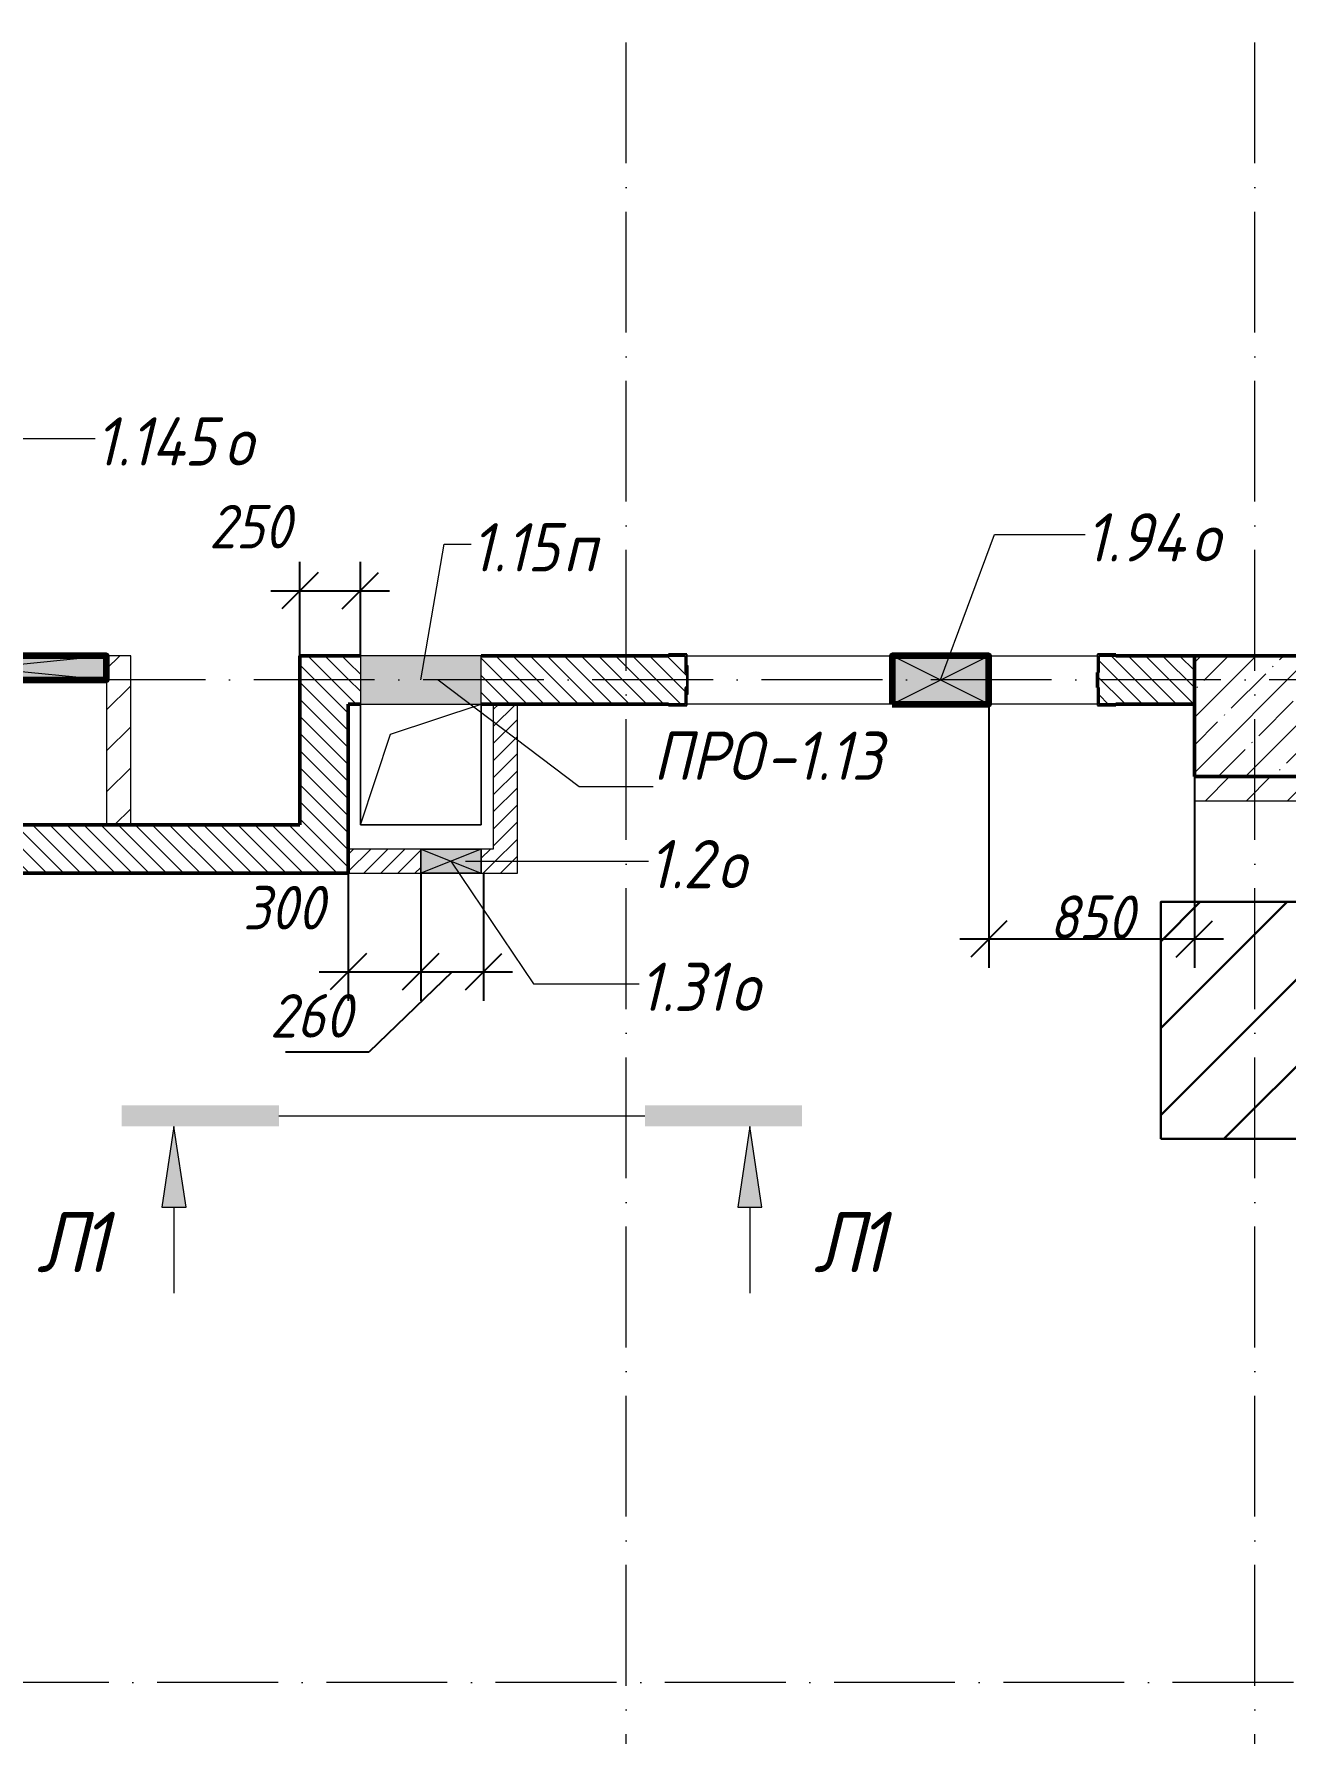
# Model space of a CAD drawing. Header units: millimetres. Extents: x -356862 to 418287, y 0 to 839748.
# Drawn here: x -155515 to -150340, y 460638 to 467671 of the extents above; entities that cross this region are included whole.
import ezdxf

# ---------------------------------------------------------------- set-up
doc = ezdxf.new("R2010")
doc.units = ezdxf.units.MM
doc.linetypes.add('200_ШТРИХ_ш1п0_6_', pattern=[160, 100, -60])
doc.linetypes.add('50_200_ШТРИХ_1Т_ш5_п1_п1_', pattern=[700, 500, -100, 0, -100])
for name, color, linetype, lineweight in [('0) строит. леса', 20, 'Continuous', 30), ('9.7) Заделка 956 шт', 6, 'Continuous', 158), ('A-____-____-DIMS', 7, 'Continuous', 9), ('A-____-NOTE-TEXT', 7, 'Continuous', 9), ('A-____-NOTE-TEXT-1', 7, 'Continuous', 5), ('A-DETL-GENF-OTLN', 7, 'Continuous', 9), ('A-FLOR-____-OTLN', 7, 'Continuous', 9), ('A-GENM-____-IDEN', 7, 'Continuous', 9), ('A-GENM-____-MCUT', 7, 'Continuous', 25), ('A-GENM-____-OTLN', 7, 'Continuous', 9), ('A-GENM-____-OTLN-1', 7, 'Continuous', 25), ('A-GLAZ-____-IDEN', 7, 'Continuous', 9), ('A-GLAZ-____-OTLN', 7, 'Continuous', 9), ('A-WALL-____-MCUT-2', 7, 'Continuous', 50), ('A-WALL-____-PATT-1', 7, 'Continuous', 9), ('A-WALL-FNSH-MCUT-1', 7, 'Continuous', 9), ('I-WALL-____-OTLN', 7, 'Continuous', 9), ('S-COLS-____-MCUT', 7, 'Continuous', 50), ('S-COLS-____-OTLN', 7, 'Continuous', 9), ('S-GRID-____-OTLN-1', 7, '50_200_ШТРИХ_1Т_ш5_п1_п1_', 9)]:
    doc.layers.add(name, color=color, linetype=linetype, lineweight=lineweight)
doc.layers.add('A-DETL-GENF-OTLN-4', color=9, linetype='200_ШТРИХ_ш1п0_6_', lineweight=9, true_color=0x808080)
doc.layers.add('A-DETL-GENF-OTLN-5', color=7, linetype='Continuous', lineweight=5, true_color=0xc0c0c0)
doc.styles.add('ISOCPEUR_I', font='isocpeui.ttf', dxfattribs={"width": 0.9, "height": 2.5})
doc.styles.add('ISOCPEUR_I_10', font='isocpeui.ttf', dxfattribs={"width": 0.9, "height": 180})
doc.styles.add('ISOCPEUR_I_9', font='isocpeui.ttf', dxfattribs={"width": 0.9, "height": 250})
doc.dimstyles.new('ISO-1_8_0_9К_СРЕДНИЙ_Кладочные_3', dxfattribs={"dimscale": 304.8, "dimtxt": 179.276612, "dimasz": 0.492126, "dimexe": 0.393701, "dimexo": 0, "dimgap": 0, "dimtad": 1, "dimdec": 3, "dimrnd": 0.001, "dimdsep": 46, "dimtxsty": 'ISOCPEUR_I_10', "dimblk1": 'OBLIQUE', "dimblk2": 'OBLIQUE', "dimsah": 1, "dimcen": 0.09, "dimdle": 0.393701, "dimazin": 0, "dimtfac": 1, "dimtdec": 4, "dimtix": 1, "dimtmove": 0, "dimatfit": 3, "dimfxl": 1, "dimtvp": 1, "dimtolj": 1, "dimtzin": 0, "dimarcsym": 2})
doc.dimstyles.new('ISO-1_8_0_9К_СРЕДНИЙ_Кладочные_4', dxfattribs={"dimscale": 304.8, "dimtxt": 179.276612, "dimasz": 0.492126, "dimexe": 0.393701, "dimexo": 0, "dimgap": 0, "dimtad": 1, "dimdec": 3, "dimrnd": 0.001, "dimdsep": 46, "dimtxsty": 'ISOCPEUR_I_10', "dimblk1": 'OBLIQUE', "dimblk2": 'OBLIQUE', "dimsah": 1, "dimcen": 0.09, "dimdle": 0.393701, "dimazin": 0, "dimtfac": 1, "dimtdec": 4, "dimtix": 1, "dimtmove": 1, "dimatfit": 3, "dimfxl": 1, "dimtvp": 1, "dimtolj": 1, "dimtzin": 0, "dimarcsym": 2})
pattern_1 = [(135, (-176515.067, 459015.94), (-35.35534, -35.35534), [])]
pattern_2 = [(45, (-176515.067, 459015.94), (-35.35534, 35.35534), [])]
pattern_3 = [(45, (-176515.07, 459015.94), (-84.8528, 84.8528), [])]

# ---------------------------------------------------------------- blocks, each defined once
blk = doc.blocks.new('BSC_Колонна _Прямоугольная - 500х500-V95-АР1_План отверстий 1 этажа в осях 1-64_А-ГГ')
at = {"layer": 'S-COLS-____-OTLN'}
h = blk.add_hatch(dxfattribs=at)
h.set_pattern_fill('FP_127', color=256, style=0, pattern_type=2)
h.set_pattern_definition([(45, (-26050, -5831.04), (-114.0493, 114.0493), []), (45, (-25935.95, -5831.04), (-114.0493, 114.0493), [201.613, -40.323, 3.353, -36.97])])
h.paths.add_polyline_path([(-250, -250), (250, -250), (250, 250), (-250, 250)], flags=0)
at = {"layer": 'S-COLS-____-MCUT'}
for p, q in [((250, 250), (-250, 250)), ((-250, 250), (-250, -250)), ((250, -250), (250, 250)), ((-250, -250), (250, -250))]:
    blk.add_line(p, q, dxfattribs=at)
blk = doc.blocks.new('Фахверк_СКБ_Уголок - 200_4010-27904266-АР1_План отверстий 1 этажа в осях 1-64_А-ГГ')
at = {"layer": 'A-GENM-____-MCUT'}
for p, q in [((125, 156), (50, 156)), ((50, 156), (50, 150)), ((50, 150), (119, 150)), ((119, 150), (119, 81)), ((125, 81), (125, 156)), ((119, 81), (125, 81)), ((125, 19), (119, 19)), ((119, 19), (119, -50)), ((125, -56), (125, 19)), ((119, -50), (50, -50)), ((50, -50), (50, -56)), ((50, -56), (125, -56))]:
    blk.add_line(p, q, dxfattribs=at)
blk = doc.blocks.new('154_Стойка_СКБ_Уголок - СМ-2530_200-28213945-АР1_План отверстий 1 этажа в осях 1-64_А-ГГ')
at = {"layer": 'A-GENM-____-MCUT'}
for p, q in [((125, 156), (125, 81)), ((200, 156), (125, 156)), ((131, 81), (131, 150)), ((131, 150), (200, 150)), ((200, 150), (200, 156)), ((125, 81), (131, 81)), ((131, 19), (125, 19)), ((125, 19), (125, -56)), ((131, -50), (131, 19)), ((125, -56), (200, -56)), ((200, -50), (131, -50)), ((200, -56), (200, -50))]:
    blk.add_line(p, q, dxfattribs=at)
blk = doc.blocks.new('Стойка_Влож_Полоса боковая - Полоса-28213942-АР1_План отверстий 1 этажа в осях 1-64_А-ГГ')
at = {"layer": 'A-GENM-____-OTLN'}
for p, q in [((-5, 60), (0, 60)), ((-5, -60), (-5, 60)), ((0, 31), (0, -31)), ((0, -60), (-5, -60))]:
    blk.add_line(p, q, dxfattribs=at)
blk = doc.blocks.new('AR_Отверстие Ниша - Лючок-32404542-АР1_План отверстий 1 этажа в осях 1-64_А-ГГ')
at = {"layer": 'A-GLAZ-____-OTLN'}
blk.add_hatch(color=256, dxfattribs=at).paths.add_polyline_path([(-250, 100), (-250, -100), (250, -100), (250, 100)], flags=0)
for p, q in [((250, 100), (-250, 100)), ((-250, 100), (-250, -100)), ((250, -100), (250, 100)), ((-250, -100), (250, -100))]:
    blk.add_line(p, q, dxfattribs=at)
blk = doc.blocks.new('AR_Отверстие прямоугольное _в плите_ - AR_Отверстие прямоугольное _в плите_-30459293-АР1_План отверстий 1 этажа в осях 1-64_А-ГГ')
at = {"layer": 'A-GENM-____-OTLN'}
for p, q in [((-250, 250), (-250, -250)), ((-125, 125), (250, 250)), ((250, -250), (250, 250)), ((-250, -250), (-125, 125)), ((-250, -250), (250, -250))]:
    blk.add_line(p, q, dxfattribs=at)
blk = doc.blocks.new('AR_Отверстие прямоугольное _в стене__БезПР - AR_Отверстие прямоугольное _в стене__БезПР-36428135-АР1_План отверстий 1 этажа в осях 1-64_А-ГГ')
at = {"layer": 'A-GLAZ-____-OTLN'}
blk.add_hatch(color=256, dxfattribs=at).paths.add_polyline_path([(125, -50), (125, 50), (-125, 50), (-125, -50)], flags=0)
at = {"layer": 'A-DETL-GENF-OTLN'}
for p, q in [((-125, -50), (-125, 50)), ((-125, 50), (125, 50)), ((125, 50), (-125, -50)), ((-125, 50), (125, -50)), ((125, 50), (-125, 50)), ((-125, 50), (-125, -50)), ((125, 50), (125, -50)), ((125, -50), (125, 50)), ((125, -50), (-125, -50)), ((-125, -50), (125, -50))]:
    blk.add_line(p, q, dxfattribs=at)
blk = doc.blocks.new('AR_Отверстие прямоугольное _в стене__БезПР - AR_Отверстие прямоугольное _в стене__БезПР-36428632-АР1_План отверстий 1 этажа в осях 1-64_А-ГГ')
at = {"layer": 'A-GLAZ-____-OTLN'}
blk.add_hatch(color=256, dxfattribs=at).paths.add_polyline_path([(-200, 100), (-200, -100), (200, -100), (200, 100)], flags=0)
at = {"layer": 'A-DETL-GENF-OTLN'}
for p, q in [((-200, -100), (-200, 100)), ((-200, 100), (200, 100)), ((200, 100), (-200, -100)), ((-200, 100), (200, -100)), ((200, 100), (-200, 100)), ((-200, 100), (-200, -100)), ((200, 100), (200, -100)), ((200, -100), (200, 100)), ((200, -100), (-200, -100)), ((-200, -100), (200, -100))]:
    blk.add_line(p, q, dxfattribs=at)
at = {"layer": 'A-GLAZ-____-OTLN'}
blk.add_line((200, 100), (-200, 100), dxfattribs=at)
blk = doc.blocks.new('AR_Отверстие прямоугольное _в стене__БезПР - AR_Отверстие прямоугольное _в стене__БезПР-36429236-АР1_План отверстий 1 этажа в осях 1-64_А-ГГ')
at = {"layer": 'A-GLAZ-____-OTLN'}
blk.add_hatch(color=256, dxfattribs=at).paths.add_polyline_path([(500, -50), (500, 50), (-500, 50), (-500, -50), (394.6, -50)], flags=0)
at = {"layer": 'A-DETL-GENF-OTLN'}
for p, q in [((-500, -50), (-500, 50)), ((-500, 50), (500, 50)), ((500, 50), (-500, -50)), ((-500, 50), (500, -50)), ((500, 50), (-500, 50)), ((-500, 50), (-500, -50)), ((500, 50), (500, -50)), ((500, -50), (500, 50)), ((500, -50), (-500, -50)), ((-500, -50), (500, -50))]:
    blk.add_line(p, q, dxfattribs=at)
at = {"layer": 'A-GLAZ-____-OTLN'}
blk.add_line((500, 50), (-500, 50), dxfattribs=at)
blk = doc.blocks.new('DET_L_Имитация разреза_ISO2-5 - Верх-36763467-АР1_План отверстий 1 этажа в осях 1-64_А-ГГ')
at = {"layer": 'A-DETL-GENF-OTLN-5'}
blk.add_line((143.1, 0), (1656.9, 0), dxfattribs=at)
blk = doc.blocks.new('_Oblique')
at = {"color": 0, "linetype": 'ByBlock', "lineweight": -2}
blk.add_line((-0.5, -0.5), (0.5, 0.5), dxfattribs=at)
blk = doc.blocks.new('*D13320')
at = {"layer": 'A-____-____-DIMS', "color": 0, "lineweight": -2, "transparency": 16777216}
for p, q in [((-154415.1, 465097), (-154415.1, 465486.4)), ((-154165.1, 465100), (-154165.1, 465486.4)), ((-154535.1, 465366.4), (-154045.1, 465366.4))]:
    blk.add_line(p, q, dxfattribs=at)
at = {"layer": 'Defpoints', "color": 0, "transparency": 16777216}
for p in [(-154165.1, 465366.4), (-154415.1, 465097), (-154165.1, 465100)]:
    blk.add_point(p, dxfattribs=at)
at = {"layer": 'A-____-____-DIMS', "color": 0, "lineweight": -2, "transparency": 16777216, "xscale": 150, "yscale": 150, "zscale": 150, "rotation": 180}
blk.add_blockref('_Oblique', (-154415.1, 465366.4), dxfattribs=at)
at = {"layer": 'A-____-____-DIMS', "color": 0, "lineweight": -2, "transparency": 16777216, "xscale": 150, "yscale": 150, "zscale": 150}
blk.add_blockref('_Oblique', (-154165.1, 465366.4), dxfattribs=at)
at = {"layer": 'A-____-____-DIMS', "color": 0, "transparency": 16777216, "insert": (-154791.1, 465721.6), "char_height": 180, "width": 409.578, "attachment_point": 1, "line_spacing_factor": 1.149209, "style": 'ISOCPEUR_I_10'}
blk.add_mtext('\\A1;250', dxfattribs=at)
blk = doc.blocks.new('*D13378')
at = {"layer": 'A-____-____-DIMS', "color": 0, "lineweight": -2, "transparency": 16777216}
for p, q in [((-151565.1, 464897), (-151565.1, 463804.8)), ((-150715.1, 464597), (-150715.1, 463804.8)), ((-151685.1, 463924.8), (-150595.1, 463924.8))]:
    blk.add_line(p, q, dxfattribs=at)
at = {"layer": 'Defpoints', "color": 0, "transparency": 16777216}
for p in [(-151565.1, 464897), (-150715.1, 464597), (-150715.1, 463924.8)]:
    blk.add_point(p, dxfattribs=at)
at = {"layer": 'A-____-____-DIMS', "color": 0, "lineweight": -2, "transparency": 16777216, "xscale": 150, "yscale": 150, "zscale": 150, "rotation": 180}
blk.add_blockref('_Oblique', (-151565.1, 463924.8), dxfattribs=at)
at = {"layer": 'A-____-____-DIMS', "color": 0, "lineweight": -2, "transparency": 16777216, "xscale": 150, "yscale": 150, "zscale": 150}
blk.add_blockref('_Oblique', (-150715.1, 463924.8), dxfattribs=at)
at = {"layer": 'A-____-____-DIMS', "color": 0, "transparency": 16777216, "insert": (-151140.1, 464014.8), "char_height": 180, "width": 409.578, "attachment_point": 5, "style": 'ISOCPEUR_I_10'}
blk.add_mtext('\\A1;850', dxfattribs=at)
blk = doc.blocks.new('*D13379')
at = {"layer": 'A-____-____-DIMS', "color": 0, "lineweight": -2, "transparency": 16777216}
for p, q in [((-154215.1, 464197), (-154215.1, 463669.1)), ((-153915.1, 464197), (-153915.1, 463669.1)), ((-154335.1, 463789.1), (-153795.1, 463789.1))]:
    blk.add_line(p, q, dxfattribs=at)
at = {"layer": 'Defpoints', "color": 0, "transparency": 16777216}
for p in [(-154215.1, 464197), (-153915.1, 464197), (-153915.1, 463789.1)]:
    blk.add_point(p, dxfattribs=at)
at = {"layer": 'A-____-____-DIMS', "color": 0, "lineweight": -2, "transparency": 16777216, "xscale": 150, "yscale": 150, "zscale": 150, "rotation": 180}
blk.add_blockref('_Oblique', (-154215.1, 463789.1), dxfattribs=at)
at = {"layer": 'A-____-____-DIMS', "color": 0, "lineweight": -2, "transparency": 16777216, "xscale": 150, "yscale": 150, "zscale": 150}
blk.add_blockref('_Oblique', (-153915.1, 463789.1), dxfattribs=at)
at = {"layer": 'A-____-____-DIMS', "color": 0, "transparency": 16777216, "insert": (-154650.5, 464144.3), "char_height": 180, "width": 409.578, "attachment_point": 1, "line_spacing_factor": 1.149209, "style": 'ISOCPEUR_I_10'}
blk.add_mtext('\\A1;300', dxfattribs=at)
blk = doc.blocks.new('*D13380')
at = {"layer": 'A-____-____-DIMS', "color": 0, "lineweight": -2, "transparency": 16777216}
for p, q in [((-153915.1, 464197), (-153915.1, 463669.1)), ((-153655.1, 464197), (-153655.1, 463669.1)), ((-153785.1, 463789.1), (-154129.9, 463456.8)), ((-154035.1, 463789.1), (-153535.1, 463789.1)), ((-154129.9, 463456.8), (-154474.1, 463456.8))]:
    blk.add_line(p, q, dxfattribs=at)
at = {"layer": 'Defpoints', "color": 0, "transparency": 16777216}
for p in [(-153915.1, 464197), (-153655.1, 464197), (-153655.1, 463789.1)]:
    blk.add_point(p, dxfattribs=at)
at = {"layer": 'A-____-____-DIMS', "color": 0, "lineweight": -2, "transparency": 16777216, "xscale": 150, "yscale": 150, "zscale": 150, "rotation": 180}
blk.add_blockref('_Oblique', (-153915.1, 463789.1), dxfattribs=at)
at = {"layer": 'A-____-____-DIMS', "color": 0, "lineweight": -2, "transparency": 16777216, "xscale": 150, "yscale": 150, "zscale": 150}
blk.add_blockref('_Oblique', (-153655.1, 463789.1), dxfattribs=at)
at = {"layer": 'A-____-____-DIMS', "color": 0, "transparency": 16777216, "insert": (-154539.5, 463696.8), "char_height": 180, "width": 409.578, "attachment_point": 1, "line_spacing_factor": 1.149209, "style": 'ISOCPEUR_I_10'}
blk.add_mtext('\\A1;260', dxfattribs=at)

msp = doc.modelspace()

# ---------------------------------------------------------------- hatches: boundary and pattern name
at = {"layer": '0) строит. леса'}
h = msp.add_hatch(dxfattribs=at)
h.set_pattern_fill('ANSI31', color=256, scale=80)
h.set_pattern_definition([(45, (-150413.76, 609116.42), (-179.60512, 179.60512), [])])
h.paths.add_polyline_path([(-150853.9889, 463097.9169), (-148853.9889, 463097.9169), (-148853.9889, 464077.9169), (-150853.9889, 464077.9169)])
at = {"layer": 'A-____-NOTE-TEXT-1'}
for points in [[(-155151.9738, 463148.9053), (-154501.9738, 463148.9053), (-154501.9738, 463235.6419), (-155151.9738, 463235.6419), (-155151.9738, 463190.4029)], [(-152988.1611, 463148.9053), (-152338.1611, 463148.9053), (-152338.1611, 463235.6419), (-152988.1611, 463235.6419), (-152988.1611, 463190.4029)], [(-154986.1257, 462815.2639), (-154886.1257, 462815.2639), (-154936.1257, 463148.9053)], [(-152604.0092, 462815.2639), (-152504.0092, 462815.2639), (-152554.0092, 463148.9053)]]:
    msp.add_hatch(color=256, dxfattribs=at).paths.add_polyline_path(points, flags=0)
at = {"layer": 'A-WALL-____-PATT-1'}
h = msp.add_hatch(dxfattribs=at)
h.set_pattern_fill('FP_4', color=256, style=0, pattern_type=2)
h.set_pattern_definition(pattern_3)
h.paths.add_polyline_path([(-155215.0675, 464996.983), (-155115.0675, 464996.983), (-155115.0675, 465096.983), (-155215.0675, 465096.983)], flags=0)
h = msp.add_hatch(dxfattribs=at)
h.set_pattern_fill('FP_6', color=256, style=0, pattern_type=2)
h.set_pattern_definition(pattern_1)
h.paths.add_polyline_path([(-154215.0675, 464196.983), (-154215.0675, 465096.983), (-154415.0675, 465096.983), (-154415.0675, 464196.983)], flags=0)
h = msp.add_hatch(dxfattribs=at)
h.set_pattern_fill('FP_6', color=256, style=0, pattern_type=2)
h.set_pattern_definition(pattern_1)
h.paths.add_polyline_path([(-151109.0675, 464896.983), (-150715.0675, 464896.983), (-150715.0675, 465096.983), (-151109.0675, 465096.983), (-151109.0675, 465027.983), (-151115.0675, 465027.983), (-151115.0675, 464965.983), (-151109.0675, 464965.983), (-151109.0675, 464899.983)], flags=0)
h.paths.add_polyline_path([(-152890.0675, 464896.983), (-152821.0675, 464896.983), (-152821.0675, 464965.983), (-152815.0675, 464965.983), (-152815.0675, 465027.983), (-152821.0675, 465027.983), (-152821.0675, 465096.983), (-153665.0675, 465096.983), (-153665.0675, 464896.983)], flags=0)
h.paths.add_polyline_path([(-154215.0675, 464896.983), (-154165.0675, 464896.983), (-154165.0675, 465096.983), (-154215.0675, 465096.983)], flags=0)
h = msp.add_hatch(dxfattribs=at)
h.set_pattern_fill('FP_4', color=256, style=0, pattern_type=2)
h.set_pattern_definition(pattern_3)
h.paths.add_polyline_path([(-155115.0675, 464396.983), (-155115.0675, 464996.983), (-155215.0675, 464996.983), (-155215.0675, 464396.983)], flags=0)
h = msp.add_hatch(dxfattribs=at)
h.set_pattern_fill('FP_5', color=256, style=0, pattern_type=2)
h.set_pattern_definition(pattern_2)
h.paths.add_polyline_path([(-153515.0675, 464196.983), (-153515.0675, 464896.983), (-153615.0675, 464896.983), (-153615.0675, 464196.983)], flags=0)
h = msp.add_hatch(dxfattribs=at)
h.set_pattern_fill('FP_4', color=256, style=0, pattern_type=2)
h.set_pattern_definition(pattern_3)
h.paths.add_polyline_path([(-150715.0675, 464496.983), (-148715.0675, 464496.983), (-148715.0675, 464596.983), (-150715.0675, 464596.983)], flags=0)
h.paths.add_polyline_path([(-148115.0675, 464496.983), (-147865.0675, 464496.983), (-147865.0675, 464596.983), (-148115.0675, 464596.983)], flags=0)
h = msp.add_hatch(dxfattribs=at)
h.set_pattern_fill('FP_6', color=256, style=0, pattern_type=2)
h.set_pattern_definition(pattern_1)
h.paths.add_polyline_path([(-154415.0675, 464196.983), (-154415.0675, 464396.983), (-156215.0675, 464396.983), (-156215.0675, 464196.983), (-155320.4461, 464196.983)], flags=0)
h = msp.add_hatch(dxfattribs=at)
h.set_pattern_fill('FP_5', color=256, style=0, pattern_type=2)
h.set_pattern_definition(pattern_2)
h.paths.add_polyline_path([(-154215.0675, 464196.983), (-153915.0675, 464196.983), (-153915.0675, 464296.983), (-154215.0675, 464296.983)], flags=0)
h.paths.add_polyline_path([(-153615.0675, 464196.983), (-153615.0675, 464296.983), (-153665.0675, 464296.983), (-153665.0675, 464196.983)], flags=0)

# ---------------------------------------------------------------- linework, layer by layer
at = {"layer": '0) строит. леса'}
msp.add_lwpolyline([(-150853.9889, 463097.9169), (-148853.9889, 463097.9169), (-148853.9889, 464077.9169), (-150853.9889, 464077.9169)], close=True, dxfattribs=at)
at = {"layer": '9.7) Заделка 956 шт'}
for points in [[(-156215.0675, 464996.983), (-155215.0675, 464996.983), (-155215.0675, 465096.983), (-156215.0675, 465096.983)], [(-151965.0675, 464896.983), (-151565.0675, 464896.983), (-151565.0675, 465096.983), (-151965.0675, 465096.983)]]:
    msp.add_lwpolyline(points, close=True, dxfattribs=at)
at = {"layer": 'A-____-NOTE-TEXT'}
for p, q in [((-154936.1257, 463148.9053), (-154986.1257, 462815.2639)), ((-154886.1257, 462815.2639), (-154936.1257, 463148.9053)), ((-152554.0092, 463148.9053), (-152604.0092, 462815.2639)), ((-152504.0092, 462815.2639), (-152554.0092, 463148.9053)), ((-154986.1257, 462815.2639), (-154886.1257, 462815.2639)), ((-154936.1257, 462815.2639), (-154936.1257, 462459.0139)), ((-152604.0092, 462815.2639), (-152504.0092, 462815.2639)), ((-152554.0092, 462815.2639), (-152554.0092, 462459.0139))]:
    msp.add_line(p, q, dxfattribs=at)
at = {"layer": 'A-FLOR-____-OTLN'}
for p, q in [((-154165.0675, 464396.983), (-154165.0675, 464896.983)), ((-153665.0675, 464896.983), (-153665.0675, 464396.983)), ((-153665.0675, 464396.983), (-154165.0675, 464396.983))]:
    msp.add_line(p, q, dxfattribs=at)
at = {"layer": 'A-GENM-____-IDEN'}
for p, q in [((-153842.8521, 464996.983), (-153259.4359, 464555.8036)), ((-153259.4359, 464555.8036), (-152953.6602, 464555.8036))]:
    msp.add_line(p, q, dxfattribs=at)
at = {"layer": 'A-GLAZ-____-IDEN'}
for p, q in [((-155579.2237, 465996.5083), (-155262.2715, 465996.5083)), ((-153915.0675, 464996.983), (-153818.6533, 465558.408)), ((-153818.6533, 465558.408), (-153707.3323, 465558.408)), ((-151765.0675, 464996.983), (-151542.2549, 465599.5083)), ((-151542.2549, 465599.5083), (-151166.2505, 465599.5083)), ((-153790.0675, 464246.983), (-153448.6267, 463739.0839)), ((-153730.0675, 464246.983), (-152973.2691, 464246.983)), ((-153448.6267, 463739.0839), (-153012.0501, 463739.0839))]:
    msp.add_line(p, q, dxfattribs=at)
at = {"layer": 'A-WALL-____-MCUT-2'}
for p, q in [((-154165.0675, 465096.983), (-154415.0675, 465096.983)), ((-154415.0675, 465096.983), (-154415.0675, 464396.983)), ((-152890.0675, 465096.983), (-153665.0675, 465096.983)), ((-150715.0675, 465096.983), (-151040.0675, 465096.983)), ((-151115.0675, 465027.983), (-151115.0675, 464965.983)), ((-154215.0675, 464196.983), (-154215.0675, 464896.983)), ((-154215.0675, 464896.983), (-154165.0675, 464896.983)), ((-153665.0675, 464896.983), (-152890.0675, 464896.983)), ((-151040.0675, 464896.983), (-150715.0675, 464896.983)), ((-154415.0675, 464396.983), (-156215.0675, 464396.983)), ((-156215.0675, 464196.983), (-154215.0675, 464196.983))]:
    msp.add_line(p, q, dxfattribs=at)
at = {"layer": 'A-WALL-FNSH-MCUT-1'}
for p, q in [((-155115.0675, 465096.983), (-155215.0675, 465096.983)), ((-155115.0675, 464396.983), (-155115.0675, 465096.983)), ((-155215.0675, 464996.983), (-155215.0675, 464396.983)), ((-153615.0675, 464896.983), (-153615.0675, 464296.983)), ((-153515.0675, 464196.983), (-153515.0675, 464896.983)), ((-150715.0675, 464596.983), (-150715.0675, 464496.983)), ((-150715.0675, 464496.983), (-148715.0675, 464496.983)), ((-153915.0675, 464296.983), (-154215.0675, 464296.983)), ((-153615.0675, 464296.983), (-153665.0675, 464296.983)), ((-154215.0675, 464196.983), (-153915.0675, 464196.983)), ((-153665.0675, 464196.983), (-153515.0675, 464196.983))]:
    msp.add_line(p, q, dxfattribs=at)
at = {"layer": 'I-WALL-____-OTLN'}
for p, q in [((-152815.0675, 465096.983), (-151965.0675, 465096.983)), ((-151565.0675, 465096.983), (-151115.0675, 465096.983)), ((-151965.0675, 464896.983), (-152815.0675, 464896.983)), ((-151115.0675, 464896.983), (-151565.0675, 464896.983))]:
    msp.add_line(p, q, dxfattribs=at)
at = {"layer": 'S-GRID-____-OTLN-1'}
for p, q in [((-153065.0675, 454533.3346), (-153065.0675, 508896.9006)), ((-150465.0675, 454533.3346), (-150465.0675, 469166.4803)), ((-86196.2802, 464996.983), (-181183.8377, 464996.983)), ((-72594.0078, 460846.983), (-181183.8377, 460846.983))]:
    msp.add_line(p, q, dxfattribs=at)

# ---------------------------------------------------------------- block references
at = {"layer": 'A-DETL-GENF-OTLN-4'}
msp.add_blockref('DET_L_Имитация разреза_ISO2-5 - Верх-36763467-АР1_План отверстий 1 этажа в осях 1-64_А-ГГ', (-154645.0675, 463192.2736), dxfattribs=at)
at = {"layer": 'A-GENM-____-OTLN', "rotation": 180}
msp.add_blockref('Стойка_Влож_Полоса боковая - Полоса-28213942-АР1_План отверстий 1 этажа в осях 1-64_А-ГГ', (-152815.0675, 464996.983), dxfattribs=at)
at = {"layer": 'A-GENM-____-OTLN'}
msp.add_blockref('AR_Отверстие прямоугольное _в плите_ - AR_Отверстие прямоугольное _в плите_-30459293-АР1_План отверстий 1 этажа в осях 1-64_А-ГГ', (-153915.0675, 464646.983), dxfattribs=at)
at = {"layer": 'A-GENM-____-OTLN-1', "rotation": 180}
for name, p in [('154_Стойка_СКБ_Уголок - СМ-2530_200-28213945-АР1_План отверстий 1 этажа в осях 1-64_А-ГГ', (-152690.0675, 465046.983)), ('Фахверк_СКБ_Уголок - 200_4010-27904266-АР1_План отверстий 1 этажа в осях 1-64_А-ГГ', (-150990.0675, 465046.983))]:
    msp.add_blockref(name, p, dxfattribs=at)
at = {"layer": 'A-GLAZ-____-OTLN'}
for name, p in [('AR_Отверстие прямоугольное _в стене__БезПР - AR_Отверстие прямоугольное _в стене__БезПР-36429236-АР1_План отверстий 1 этажа в осях 1-64_А-ГГ', (-155715.0675, 465046.983)), ('AR_Отверстие прямоугольное _в стене__БезПР - AR_Отверстие прямоугольное _в стене__БезПР-36428135-АР1_План отверстий 1 этажа в осях 1-64_А-ГГ', (-153790.0675, 464246.983))]:
    msp.add_blockref(name, p, dxfattribs=at)
at = {"layer": 'A-GLAZ-____-OTLN', "rotation": 180}
for name, p in [('AR_Отверстие Ниша - Лючок-32404542-АР1_План отверстий 1 этажа в осях 1-64_А-ГГ', (-153915.0675, 464996.983)), ('AR_Отверстие прямоугольное _в стене__БезПР - AR_Отверстие прямоугольное _в стене__БезПР-36428632-АР1_План отверстий 1 этажа в осях 1-64_А-ГГ', (-151765.0675, 464996.983))]:
    msp.add_blockref(name, p, dxfattribs=at)
at = {"layer": 'S-COLS-____-OTLN'}
msp.add_blockref('BSC_Колонна _Прямоугольная - 500х500-V95-АР1_План отверстий 1 этажа в осях 1-64_А-ГГ', (-150465.0675, 464846.983), dxfattribs=at)

# ---------------------------------------------------------------- texts
at = {"layer": 'A-____-NOTE-TEXT', "char_height": 250, "attachment_point": 1, "style": 'ISOCPEUR_I'}
for s, insert, width in [('\\fISOCPEUR|b0|i1|c204|p34|;\\W.9;Л', (-155503.942, 462795.7369), 223.670813), ('\\fISOCPEUR|b0|i1|c204|p34|;\\W.9;1', (-155319.3952, 462795.7369), 144.30375), ('\\fISOCPEUR|b0|i1|c204|p34|;\\W.9;Л', (-152289.4929, 462795.7369), 223.670813), ('\\fISOCPEUR|b0|i1|c204|p34|;\\W.9;1', (-152104.946, 462795.7369), 144.30375)]:
    msp.add_mtext(s, dxfattribs=dict(at, insert=insert, width=width))
at = {"layer": 'A-GENM-____-IDEN', "char_height": 200, "attachment_point": 1, "style": 'ISOCPEUR_I_9'}
for s, insert, width in [('ПРО', (-152953.6602, 464782.9198), 562.784625), ('-1.13', (-152489.3165, 464782.9198), 620.506125)]:
    msp.add_mtext(s, dxfattribs=dict(at, insert=insert, width=width))
at = {"layer": 'A-GLAZ-____-IDEN', "char_height": 200, "attachment_point": 1, "style": 'ISOCPEUR_I_9'}
for s, insert, width in [('1.145', (-155262.2715, 466084.1229), 649.366875), ('\\fISOCPEUR|b0|i1|c204|p34|;\\W.9;о', (-154726.4903, 466084.1229), 158.734125), ('1.94', (-151166.2505, 465687.1229), 533.923875), ('1.15', (-153707.3323, 465646.0226), 461.772), ('\\fISOCPEUR|b0|i1|c204|p34|;\\W.9;о', (-150725.7193, 465687.1229), 158.734125), ('\\fISOCPEUR|b0|i1|c204|p34|;\\W.9;п', (-153326.3323, 465646.0226), 158.734125), ('1.2', (-152973.2691, 464334.5975), 346.329), ('\\fISOCPEUR|b0|i1|c204|p34|;\\W.9;о', (-152687.5191, 464334.5975), 158.734125), ('1.31', (-153012.0501, 463826.6985), 461.772), ('\\fISOCPEUR|b0|i1|c204|p34|;\\W.9;о', (-152631.0501, 463826.6985), 158.734125)]:
    msp.add_mtext(s, dxfattribs=dict(at, insert=insert, width=width))

# ---------------------------------------------------------------- dimensions: what is measured, and where the dimension line sits
at = {"layer": 'A-____-____-DIMS'}
for base, p1, p2, override, picture, middle in [((-154165.0675, 465366.4178), (-154415.0675, 465096.983), (-154165.0675, 465100.031), {"dimpost": '<>', "dimfxl": 250.01858}, '*D13320', (-154586.298, 465481.5798)), ((-153915.0675, 463789.1175), (-154215.0675, 464196.983), (-153915.0675, 464196.983), {"dimpost": '<>', "dimfxl": 300}, '*D13379', (-154445.6858, 463904.2796)), ((-153655.0675, 463789.1175), (-153915.0675, 464196.983), (-153655.0675, 464196.983), {"dimpost": '<>', "dimfxl": 260}, '*D13380', (-154129.9308, 463456.7518))]:
    dim = msp.add_linear_dim(base=base, p1=p1, p2=p2, dimstyle='ISO-1_8_0_9К_СРЕДНИЙ_Кладочные_4', override=override, dxfattribs=at)
    dim.commit()
    dim.dimension.update_dxf_attribs({"geometry": picture, "text_midpoint": middle, "dimtype": 160})
dim = msp.add_linear_dim(base=(-150715.0675, 463924.7814), p1=(-151565.0675, 464896.983), p2=(-150715.0675, 464596.983), dimstyle='ISO-1_8_0_9К_СРЕДНИЙ_Кладочные_3', override={"dimpost": '<>', "dimfxl": 901.387819}, dxfattribs=at)
dim.commit()
dim.dimension.update_dxf_attribs({"geometry": '*D13378', "text_midpoint": (-151140.0675, 464014.7814)})

doc.saveas('drawing.dxf')
